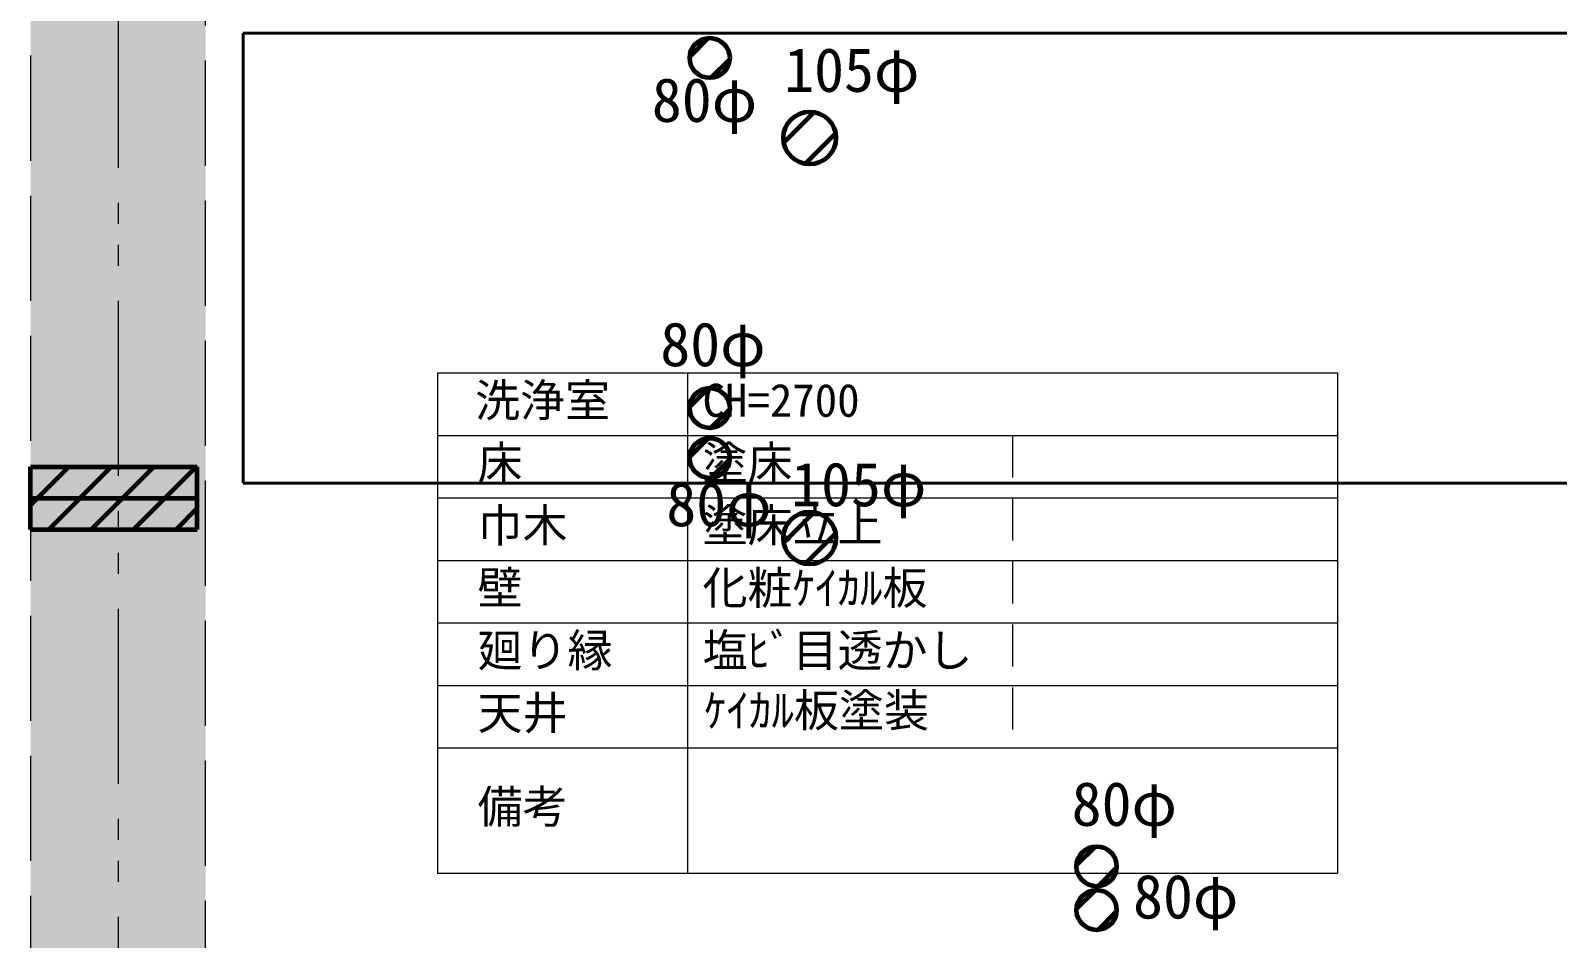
# Model space of a CAD drawing. Units: millimetres at full size. Extents: x -22551 to 92397, y -19340 to 14894.
# Drawn here: x 6187 to 9241, y 3939 to 5755 of the extents above; entities that cross this region are included whole.
import ezdxf
from ezdxf.enums import TextEntityAlignment as Align

# ---------------------------------------------------------------- set-up
doc = ezdxf.new("R2010")
doc.units = ezdxf.units.MM
doc.header["$LTSCALE"] = 70
for name, pattern in [('CHAIN1', [8, 5, -1, 1, -1]), ('DASHED1', [1.8, 1.2, -0.6]), ('DASHED3', [4, 3, -1]), ('DOUBLE_CHAIN1', [8.8, 5, -1, 0.6, -0.6, 0.6, -1])]:
    doc.linetypes.add(name, pattern=pattern)
for name, color, linetype, lineweight in [('1-2_階なし_梁', 9, 'DASHED3', 15), ('1-3_スリーブ', 1, 'Continuous', 60), ('2-0_通芯', 7, 'Continuous', 15), ('3-B_厨房機器 AS・ﾊﾟﾈﾙ', 1, 'Continuous', 60), ('3-F_スリーブ', 1, 'Continuous', 60), ('9-0_無題1', 5, 'Continuous', 40)]:
    doc.layers.add(name, color=color, linetype=linetype, lineweight=lineweight)
doc.styles.add('ＭＳ ゴシック', font='')
doc.styles.get('ＭＳ ゴシック').set_extended_font_data('MS Gothic')

# ---------------------------------------------------------------- blocks, each defined once
blk = doc.blocks.new('グループ部品-6')
at = {"layer": '9-0_無題1'}
for p, q in [((6611.61, 4849.3), (6611.61, 5749.3)), ((9411.61, 5749.3), (6611.61, 5749.3)), ((9411.61, 5749.3), (9411.61, 4849.3)), ((6611.61, 4849.3), (9411.61, 4849.3))]:
    blk.add_line(p, q, dxfattribs=at)
blk = doc.blocks.new('グループ部品-125')
at = {"layer": '2-0_通芯', "linetype": 'DOUBLE_CHAIN1'}
blk.add_line((6361.61, 11374.3), (6361.61, -12639.85), dxfattribs=at)
at = {"layer": '2-0_通芯'}
for p, q in [((7000.76, 5069.88), (7000.76, 4069.88)), ((7000.76, 5069.88), (8800.76, 5069.88)), ((7500.76, 5069.88), (7500.76, 4069.88)), ((8800.76, 5069.88), (8800.76, 4069.88)), ((7000.76, 4944.88), (8800.76, 4944.88)), ((7000.76, 4819.88), (8800.76, 4819.88)), ((7000.76, 4694.88), (8800.76, 4694.88)), ((7000.76, 4569.88), (8800.76, 4569.88)), ((7000.76, 4444.88), (8800.76, 4444.88)), ((7000.76, 4319.88), (8800.76, 4319.88)), ((7000.76, 4069.88), (8800.76, 4069.88))]:
    blk.add_line(p, q, dxfattribs=at)
at = {"layer": '2-0_通芯', "linetype": 'DASHED1'}
blk.add_line((8150.76, 4944.88), (8150.76, 4319.88), dxfattribs=at)
at = {"layer": '2-0_通芯', "style": 'ＭＳ ゴシック'}
for s, p in [('洗浄室', (7075.76, 4962.38)), ('CH=2700', (7530.76, 4962.38)), ('床', (7080.76, 4837.38)), ('塗床', (7530.76, 4837.38)), ('巾木', (7080.76, 4712.38)), ('塗床立上', (7530.76, 4712.38)), ('壁', (7080.76, 4587.38)), ('化粧ｹｲｶﾙ板', (7530.76, 4587.38)), ('廻り縁', (7080.76, 4462.38)), ('塩ﾋﾞ目透かし', (7530.76, 4462.38)), ('天井', (7080.76, 4337.38)), ('ｹｲｶﾙ板塗装', (7533.69, 4342.34)), ('備考', (7080.76, 4149.88))]:
    blk.add_text(s, height=65.98, dxfattribs=at).set_placement(p, align=Align.BOTTOM_LEFT)

msp = doc.modelspace()

# ---------------------------------------------------------------- linework, layer by layer
at = {"layer": '1-2_階なし_梁', "color": 7}
msp.add_lwpolyline([(6186.61, -955.7), (6536.61, -955.7), (6536.61, 6544.3), (6186.61, 6544.3)], close=True, dxfattribs=at)
msp.add_lwpolyline([(6186.61, -955.7), (6536.61, -955.7), (6536.61, 6544.3), (6186.61, 6544.3)], close=True, dxfattribs=at)
at = {"layer": '1-2_階なし_梁'}
for points in [[(6186.61, 6544.3), (6536.61, -955.7), (6536.61, 6544.3)], [(6186.61, 6544.3), (6186.61, -955.7), (6536.61, -955.7)]]:
    msp.add_solid(points, dxfattribs=at)
at = {"layer": '1-3_スリーブ'}
for p, q in [((7505.19, 5702.26), (7542.61, 5739.68)), ((7547.62, 5659.83), (7585.03, 5697.25)), ((7693.43, 5530.48), (7754.36, 5591.41)), ((7735.86, 5488.05), (7796.79, 5548.98)), ((7505.19, 5002.26), (7542.61, 5039.68)), ((7547.62, 4959.83), (7585.03, 4997.25)), ((7505.19, 4902.26), (7542.61, 4939.68)), ((7547.62, 4859.83), (7585.03, 4897.25)), ((7693.43, 4730.48), (7754.36, 4791.41)), ((7735.86, 4688.05), (7796.79, 4748.98))]:
    msp.add_line(p, q, dxfattribs=at)
for centre, radius in [((7545.11, 5699.75), 40), ((7745.11, 5539.73), 52.5), ((7545.11, 4999.75), 40), ((7545.11, 4899.75), 40), ((7745.11, 4739.73), 52.5)]:
    msp.add_circle(centre, radius, dxfattribs=at)
at = {"layer": '3-B_厨房機器 AS・ﾊﾟﾈﾙ'}
for p, q in [((8279.03, 4085.62), (8316.45, 4123.03)), ((8321.45, 4043.19), (8358.87, 4080.61)), ((8279.03, 3998.3), (8316.45, 4035.71)), ((8321.45, 3955.87), (8358.87, 3993.29))]:
    msp.add_line(p, q, dxfattribs=at)
for centre in [(8318.95, 4083.11), (8318.95, 3995.79)]:
    msp.add_circle(centre, 40, dxfattribs=at)
at = {"layer": '3-F_スリーブ'}
for p, q in [((6186.61, 4881.8), (6520.06, 4881.8)), ((6186.61, 4756.8), (6186.61, 4881.8)), ((6263.22, 4881.8), (6186.61, 4805.19)), ((6223.08, 4756.8), (6348.08, 4881.8)), ((6307.93, 4756.8), (6432.93, 4881.8)), ((6392.78, 4756.8), (6517.78, 4881.8)), ((6520.06, 4756.8), (6520.06, 4881.8)), ((6477.63, 4756.8), (6520.06, 4799.23)), ((6186.61, 4756.8), (6520.06, 4756.8))]:
    msp.add_line(p, q, dxfattribs=at)
at = {"layer": '3-F_スリーブ', "linetype": 'CHAIN1'}
msp.add_line((6186.61, 4819.3), (6520.06, 4819.3), dxfattribs=at)

# ---------------------------------------------------------------- block references
at = {"layer": '2-0_通芯'}
msp.add_blockref('グループ部品-125', (0, 0), dxfattribs=at)
at = {"layer": '9-0_無題1'}
msp.add_blockref('グループ部品-6', (0, 0), dxfattribs=at)

# ---------------------------------------------------------------- texts
at = {"layer": '1-3_スリーブ', "style": 'ＭＳ ゴシック'}
for s, p in [('105φ', (7694.09, 5605.5)), ('80φ', (7429.42, 5545.34)), ('80φ', (7446.26, 5056.9)), ('105φ', (7707.99, 4776.85)), ('80φ', (7458.29, 4736.89))]:
    msp.add_text(s, height=87.98, dxfattribs=at).set_placement(p, align=Align.BOTTOM_LEFT)
at = {"layer": '3-B_厨房機器 AS・ﾊﾟﾈﾙ', "style": 'ＭＳ ゴシック'}
for p in [(8269.16, 4137.76), (8391.87, 3952.49)]:
    msp.add_text('80φ', height=87.98, dxfattribs=at).set_placement(p, align=Align.BOTTOM_LEFT)

doc.saveas('drawing.dxf')
